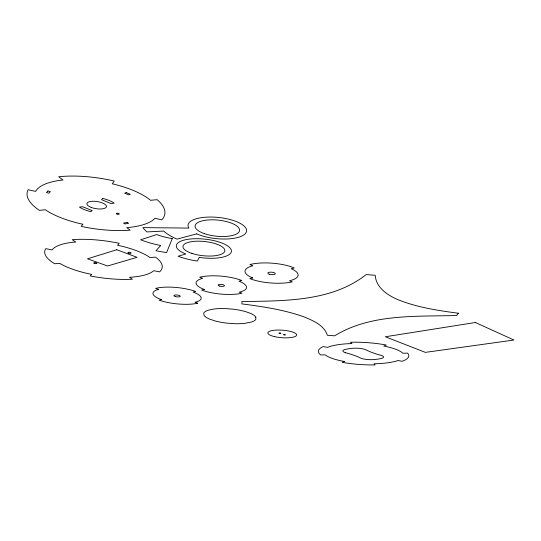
<?xml version="1.0" encoding="UTF-8"?>
<svg xmlns="http://www.w3.org/2000/svg" width="541" height="541" viewBox="0 0 541 541"><rect width="100%" height="100%" fill="white"/><g stroke="black" fill="none" stroke-linecap="round" stroke-linejoin="round"><path stroke-width="0.81" d="M255.839 317.276L255.778 319.406A26.759 7.371 5.1 0 1 251.599 322.003L244.485 323.39A26.766 7.371 5.1 0 1 234.03 323.674L226.53 323.092A26.928 7.418 5.1 0 1 214.878 320.887L209.353 319.007A26.915 7.412 5.1 0 1 204.031 315.383L203.693 313.225A26.894 7.405 5.1 0 1 208.129 310.23L213.465 309.08A26.881 7.398 5.1 0 1 225.408 308.586L233.306 309.195A26.894 7.405 5.1 0 1 245.438 311.562L250.977 313.557A26.908 7.412 5.1 0 1 255.832 317.276M283.707 334.744L285.391 334.879L283.721 334.717M279.095 333.107L280.786 333.256L279.095 333.107M172.288 238.547L166.594 252.573A77.498 27.692 6.8 0 1 155.936 250.713L160.731 245.526A58.638 20.93 6.8 0 1 140.619 239.812L156.768 234.544A31.628 11.273 6.8 0 0 172.288 238.547M199.291 257.401L197.33 261.06A40.846 13.904 6 0 1 178.07 256.224L185.847 253.986A27.692 9.413 6 0 1 190.27 239.014A27.692 9.413 6 0 1 231.014 249.374A27.692 9.413 6 0 1 199.291 257.401M82.793 224.231L81.224 226.381A69.667 25.373 8.8 0 0 130.165 230.168L126.77 227.633A62.168 22.634 8.8 0 0 154.963 218.287L161.779 219.822A69.667 25.373 8.8 0 0 157.154 199.69L150.513 200.292A62.168 22.634 8.8 0 0 112.258 183.791L114.259 181.052A69.667 25.373 8.8 0 0 58.685 176.758L62.999 179.984A62.168 22.634 8.8 0 0 35.638 191.406L28.112 189.708A69.667 25.373 8.8 0 0 39.358 210.341L45.356 209.8A62.168 22.634 8.8 0 0 82.793 224.231M458.349 313.232L456.618 315.511C415.846 316.647 370.713 313.591 334.622 335.826L327.352 335.264C324.16 325.202 313.144 320.671 304.211 316.938C284.16 309.777 262.96 306.598 241.928 303.914L241.881 301.58C283.937 300.816 331.383 301.912 366.203 274.578L375.231 275.274C375.9 287.264 387.146 294.96 397.168 299.329C416.604 307.362 437.622 310.493 458.349 313.232M47.926 190.959L46.533 192.576L48.967 193.205L50.374 191.595L47.926 190.959M91.984 210.483L90.929 211.68A21.099 7.669 8.8 0 1 79.466 207.108L82.651 206.75L91.984 210.483M102.675 198.385L101.546 199.663L110.939 203.544L114.225 203.173A21.099 7.669 8.8 0 0 102.675 198.385M91.659 274.368L90.259 275.944A59.28 18.529 7.8 0 0 132.417 279.217L129.509 277.303A52.91 16.534 7.8 0 0 153.745 270.683L159.588 271.873A59.28 18.529 7.8 0 0 155.551 257.151L149.911 257.516A52.91 16.534 7.8 0 0 117.505 245.249L119.23 243.315A59.28 18.529 7.8 0 0 72.237 239.67L75.808 242.016A52.91 16.534 7.8 0 0 52.146 249.935L45.789 248.637A59.28 18.529 7.8 0 0 54.648 263.731L59.828 263.393A52.91 16.534 7.8 0 0 91.659 274.368M126.209 192.582L124.701 193.184L128.778 194.861L130.286 194.26L126.209 192.582M344.387 361.483L342.21 362.335A45.261 11.131 3 0 0 375.156 364.905L373.932 363.782A40.406 9.934 3 0 0 398.007 360.522L402.098 361.28A45.261 11.131 3 0 0 407.562 353.131L402.747 353.232A40.406 9.934 3 0 0 383.765 346.051L386.328 345.043A45.261 11.131 3 0 0 350.5 342.257L351.927 343.569A40.406 9.934 3 0 0 327.589 347.383L323.227 346.571A45.261 11.131 3 0 0 320.637 354.943L325.148 354.849A40.406 9.934 3 0 0 344.387 361.483M116.782 249.732L87.466 258.808L107.578 265.983L137.062 257.327L116.782 249.732M196.768 233.84L176.988 239.115A58.915 21.349 5.8 0 1 163.686 231.081L146.956 231.927A77.87 28.254 5.8 0 1 142.865 227.626L188.877 228.079A29.417 10.644 5.8 0 1 220.194 217.651A29.417 10.644 5.8 0 1 243.835 234.922A29.417 10.644 5.8 0 1 196.768 233.84M161.576 299.653L159.189 300.221A28.044 8.122 6.1 0 0 197.763 303.217L195.01 302.25A24.244 7.019 6.1 0 0 193.184 292.106L195.747 291.491A28.044 8.122 6.1 0 0 155.612 288.38L158.574 289.421A24.244 7.019 6.1 0 0 161.576 299.653M204.255 289.462L201.637 290.091A29.302 8.954 5.4 0 0 242.037 293.222L239.284 292.181A25.332 7.736 5.4 0 0 238.987 281.171L241.813 280.495A29.302 8.954 5.4 0 0 199.69 277.229L202.672 278.351A25.332 7.736 5.4 0 0 204.255 289.462M252.681 277.905L249.793 278.595A30.803 9.927 4.4 0 0 292.268 281.888L289.516 280.759A26.631 8.582 4.4 0 0 291.153 268.721L294.284 267.971A30.803 9.927 4.4 0 0 249.901 264.529L252.89 265.753A26.631 8.582 4.4 0 0 252.681 277.905M475.417 322.51L385.334 336.759L425.354 352.374L513.95 340.032L475.417 322.51M127.23 222.5L123.51 223.075L124.937 223.913L128.657 223.338L127.23 222.5M345.638 352.759L345.023 352.576A9.745 2.414 3.1 0 1 344.766 349.574A23.317 5.728 3 0 1 353.456 348.248A9.799 2.441 3.1 0 1 365.31 349.54L365.797 349.75A73.535 18.847 1.9 0 0 381.053 355.349L381.655 355.532A9.637 2.347 2.8 0 1 381.473 358.426A23.317 5.728 3 0 1 372.844 359.63A9.582 2.326 2.9 0 1 361.449 358.399L360.975 358.203A64.656 15.189 3.9 0 0 345.645 352.759M116.978 214.074A1.454 0.521 8.2 0 0 119.243 213.972A1.454 0.521 8.2 0 0 117.194 213.188A1.454 0.521 8.2 0 0 116.978 214.074M91.219 207.419A9.927 3.611 8.8 0 0 106.482 206.669A9.927 3.611 8.8 0 0 92.322 201.272A9.927 3.611 8.8 0 0 91.219 207.419M204.342 233.624A22.35 8.088 5.8 0 0 239.467 230.939A22.35 8.088 5.8 0 0 208.163 219.957A22.35 8.088 5.8 0 0 204.342 233.624M191.927 253.404A21.038 7.148 6 0 0 224.752 251.146A21.038 7.148 6 0 0 194.976 241.286A21.038 7.148 6 0 0 191.927 253.404M274.456 336.597A14.411 3.773 4.2 0 0 296.61 335.122A14.411 3.773 4.2 0 0 275.7 330.132A14.411 3.773 4.2 0 0 274.456 336.597M175.399 296.569A3.226 0.933 6.1 0 0 180.309 296.292A3.226 0.933 6.1 0 0 175.602 294.967A3.226 0.933 6.1 0 0 175.399 296.569M219.592 286.061A3.172 0.967 5.4 0 0 224.461 285.709A3.172 0.967 5.4 0 0 219.856 284.404A3.172 0.967 5.4 0 0 219.592 286.061M269.587 274.287A3.753 1.21 4.4 0 0 275.288 273.685A3.753 1.21 4.4 0 0 269.77 272.204A3.753 1.21 4.4 0 0 269.587 274.287M94.398 263.433A1.569 0.487 7.9 0 0 96.812 263.359A1.569 0.487 7.9 0 0 94.567 262.608A1.569 0.487 7.9 0 0 94.398 263.433M128.602 253.12A1.63 0.527 7.4 0 0 131.152 253.039A1.63 0.527 7.4 0 0 128.88 252.234A1.63 0.527 7.4 0 0 128.602 253.12"/></g></svg>
